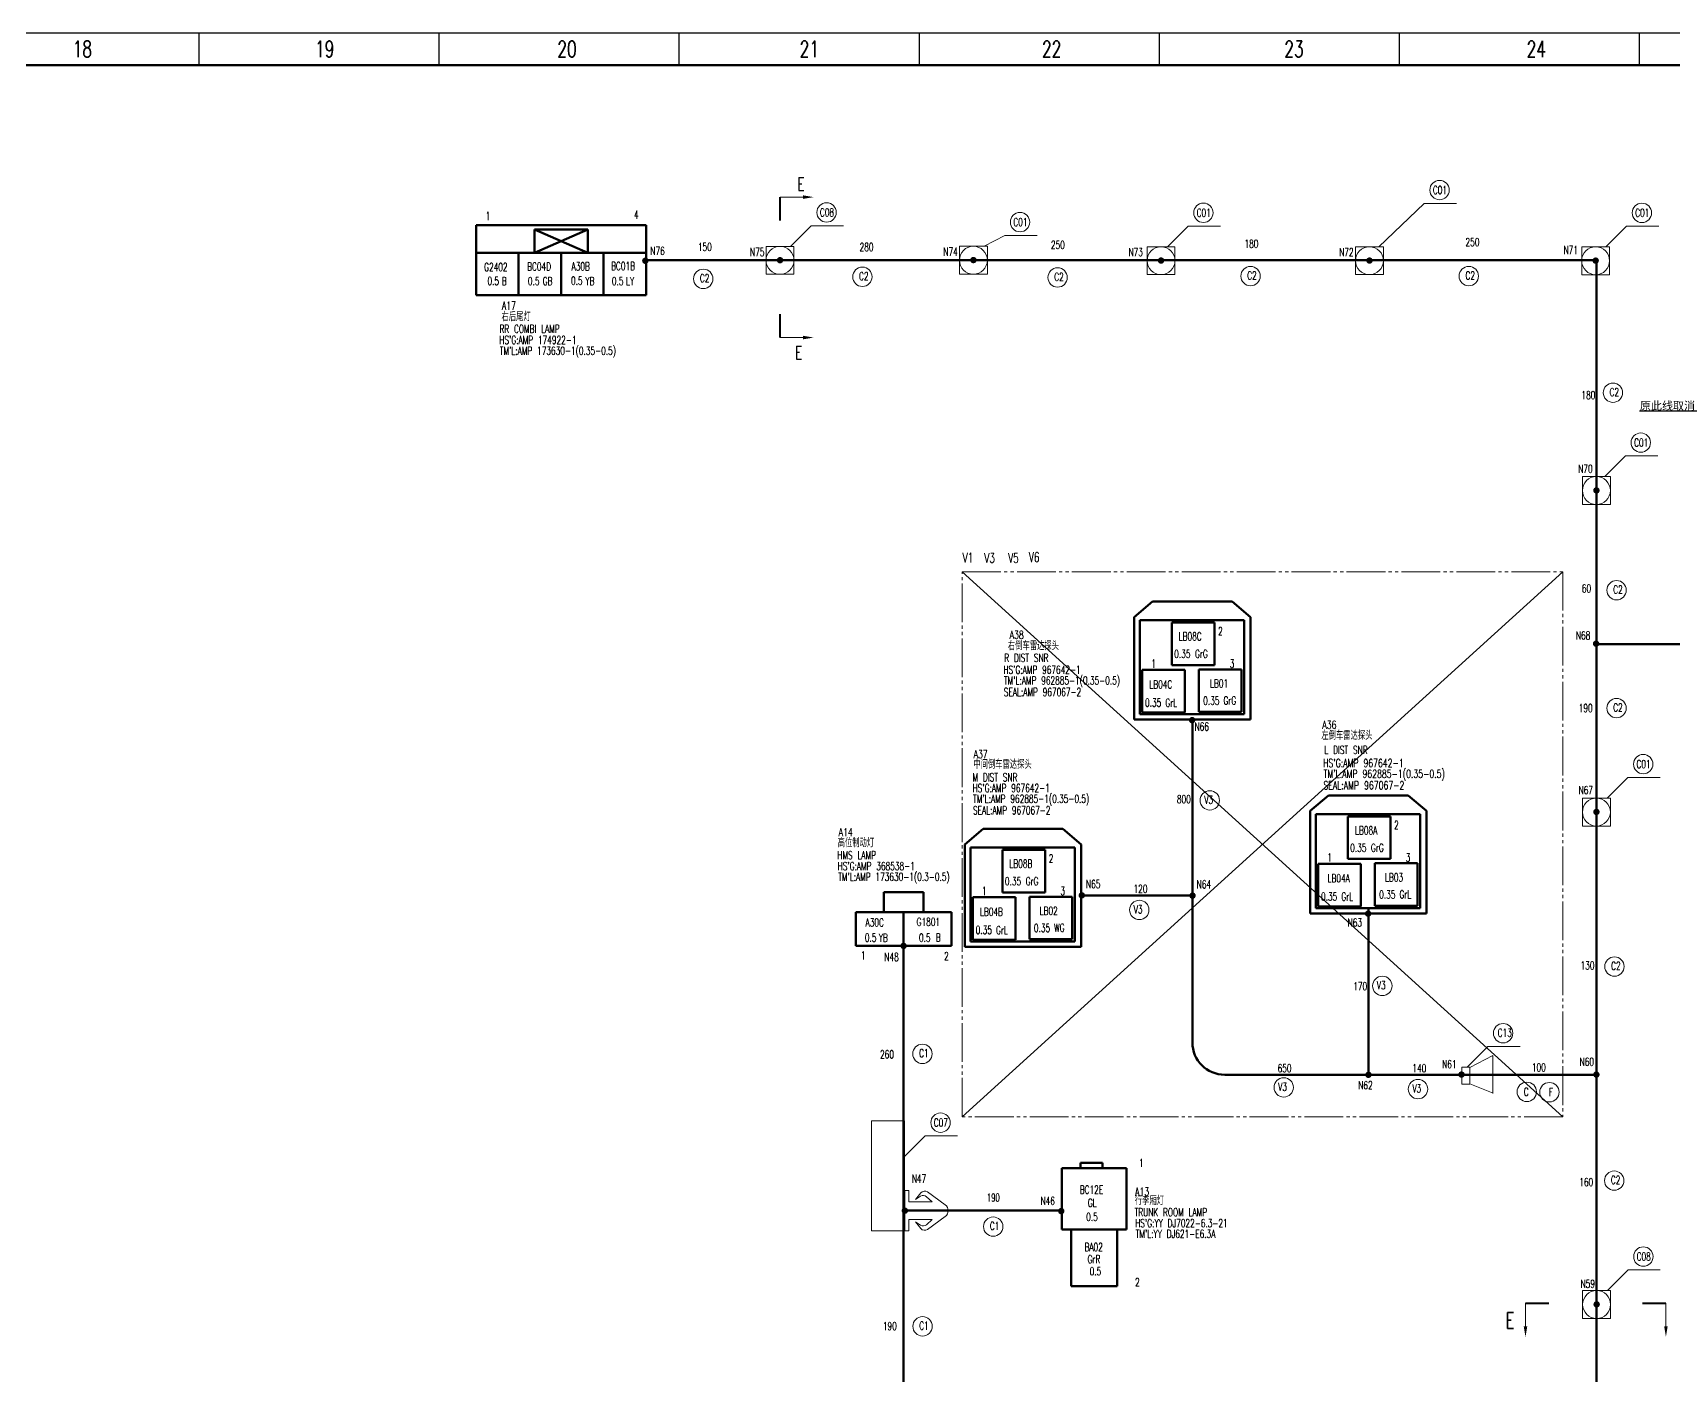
# Model space of a CAD drawing. Header units: millimetres. Extents: x 1671 to 4049, y 27 to 868.
# Drawn here: x 2957 to 3465, y 452 to 868 of the extents above; entities that cross this region are included whole.
import ezdxf
from ezdxf import colors
from ezdxf.entities.mleader import LeaderData, LeaderLine
from ezdxf.enums import TextEntityAlignment as Align
from ezdxf.math import Vec2, Vec3

# ---------------------------------------------------------------- set-up
doc = ezdxf.new("R2010")
doc.units = ezdxf.units.MM
doc.linetypes.add('PHANTOM', pattern=[17, 12, -1, 1, -1, 1, -1])
for name, color, linetype, lineweight in [('0Filament', 7, 'Continuous', 20), ('4CONTOUR', 4, 'Continuous', 50), ('5PHANTOM', 6, 'PHANTOM', 20)]:
    doc.layers.add(name, color=color, linetype=linetype, lineweight=lineweight)
doc.layers.add('2FRAM', color=2, linetype='Continuous')
doc.styles.add('HZ', font='TXT', dxfattribs={"width": 0.7, "height": 4, "bigfont": 'HZTXT'})

msp = doc.modelspace()

# ---------------------------------------------------------------- hatches: boundary and pattern name
at = {"layer": '0Filament'}
h = msp.add_hatch(color=256, dxfattribs=at)
edge = h.paths.add_edge_path()
edge.add_arc((3146.668, 797.051), 1, 0, 360)
h = msp.add_hatch(color=256, dxfattribs=at)
edge = h.paths.add_edge_path()
edge.add_arc((3188.362, 797.233), 1, 90, 450)
h = msp.add_hatch(color=256, dxfattribs=at)
edge = h.paths.add_edge_path()
edge.add_arc((3248.213, 797.27), 1, 90, 450)
h = msp.add_hatch(color=256, dxfattribs=at)
edge = h.paths.add_edge_path()
edge.add_arc((3306.29, 797.125), 1, 90, 450)
h = msp.add_hatch(color=256, dxfattribs=at)
edge = h.paths.add_edge_path()
edge.add_arc((3370.799, 797.125), 1, 90, 450)
h = msp.add_hatch(color=256, dxfattribs=at)
edge = h.paths.add_edge_path()
edge.add_arc((3440.808, 797.1), 1, 90, 450)
h = msp.add_hatch(color=256, dxfattribs=at)
edge = h.paths.add_edge_path()
edge.add_arc((3441.042, 726.007), 1, 90, 450)
h = msp.add_hatch(color=256, dxfattribs=at)
edge = h.paths.add_edge_path()
edge.add_arc((3440.946, 678.575), 1, 0, 360)
h = msp.add_hatch(color=256, dxfattribs=at)
edge = h.paths.add_edge_path()
edge.add_arc((3315.904, 654.915), 1, 0, 360)
h = msp.add_hatch(color=256, dxfattribs=at)
edge = h.paths.add_edge_path()
edge.add_arc((3441.042, 626.522), 1, 90, 450)
h = msp.add_hatch(color=256, dxfattribs=at)
edge = h.paths.add_edge_path()
edge.add_arc((3281.765, 600.706), 1, 0, 360)
h = msp.add_hatch(color=256, dxfattribs=at)
edge = h.paths.add_edge_path()
edge.add_arc((3316.021, 600.617), 1, 0, 360)
h = msp.add_hatch(color=256, dxfattribs=at)
edge = h.paths.add_edge_path()
edge.add_arc((3370.386, 595.04), 1, 0, 360)
h = msp.add_hatch(color=256, dxfattribs=at)
edge = h.paths.add_edge_path()
edge.add_arc((3226.598, 585.069), 1, 0, 360)
h = msp.add_hatch(color=256, dxfattribs=at)
edge = h.paths.add_edge_path()
edge.add_arc((3370.485, 545.182), 1, 0, 360)
h = msp.add_hatch(color=256, dxfattribs=at)
edge = h.paths.add_edge_path()
edge.add_arc((3399.279, 545.26), 1, 0, 360)
h = msp.add_hatch(color=256, dxfattribs=at)
edge = h.paths.add_edge_path()
edge.add_arc((3441.025, 545.247), 1, 90, 450)
at = {"layer": '0Filament', "ltscale": 0.5}
h = msp.add_hatch(color=256, dxfattribs=at)
edge = h.paths.add_edge_path()
edge.add_arc((3226.995, 503.136), 1, 0, 360)
at = {"layer": '0Filament'}
h = msp.add_hatch(color=256, dxfattribs=at)
edge = h.paths.add_edge_path()
edge.add_arc((3275.399, 503.003), 1, 0, 360)
h = msp.add_hatch(color=256, dxfattribs=at)
edge = h.paths.add_edge_path()
edge.add_arc((3441.109, 474.155), 1, 90, 450)

# ---------------------------------------------------------------- linework, layer by layer
for p, q in [((2859.815, 867.589), (4048.815, 867.589)), ((3008.44, 867.589), (3008.44, 857.589)), ((3082.752, 867.589), (3082.752, 857.589)), ((3157.065, 867.589), (3157.065, 857.589)), ((3231.377, 867.589), (3231.377, 857.589)), ((3305.69, 867.589), (3305.69, 857.589)), ((3380.002, 867.589), (3380.002, 857.589)), ((3454.315, 867.589), (3454.315, 857.589))]:
    msp.add_line(p, q)
for p, q in [((3195.515, 816.757), (3188.36, 816.757)), ((3373.67, 801.404), (3387.74, 814.816)), ((3387.74, 814.816), (3397.74, 814.816)), ((3191.633, 801.511), (3198.018, 807.896)), ((3198.018, 807.896), (3208.018, 807.896)), ((3308.254, 801.404), (3314.639, 807.789)), ((3314.639, 807.789), (3324.639, 807.789)), ((3443.979, 801.378), (3450.363, 807.763)), ((3450.363, 807.763), (3460.363, 807.763)), ((3251.508, 801.549), (3257.892, 804.897)), ((3257.892, 804.897), (3267.892, 804.897)), ((3184.028, 792.871), (3184.028, 801.511)), ((3184.028, 801.511), (3192.668, 801.511)), ((3192.668, 801.511), (3192.668, 792.871)), ((3243.879, 792.909), (3243.879, 801.549)), ((3243.879, 801.549), (3252.519, 801.549)), ((3252.519, 801.549), (3252.519, 792.909)), ((3301.956, 792.764), (3301.956, 801.404)), ((3301.956, 801.404), (3310.596, 801.404)), ((3310.596, 801.404), (3310.596, 792.764)), ((3366.465, 792.764), (3366.465, 801.404)), ((3366.465, 801.404), (3375.105, 801.404)), ((3375.105, 801.404), (3375.105, 792.764)), ((3436.474, 792.738), (3436.474, 801.378)), ((3436.474, 801.378), (3445.114, 801.378)), ((3445.114, 801.378), (3445.114, 792.738)), ((3192.668, 792.871), (3184.028, 792.871)), ((3252.519, 792.909), (3243.879, 792.909)), ((3310.596, 792.764), (3301.956, 792.764)), ((3375.105, 792.764), (3366.465, 792.764)), ((3445.114, 792.738), (3436.474, 792.738)), ((3195.515, 773.293), (3188.36, 773.293)), ((3443.638, 730.286), (3450.023, 736.671)), ((3450.023, 736.671), (3460.023, 736.671)), ((3436.708, 721.646), (3436.708, 730.286)), ((3436.708, 730.286), (3445.348, 730.286)), ((3445.348, 730.286), (3445.348, 721.646)), ((3445.348, 721.646), (3436.708, 721.646)), ((3444.381, 630.803), (3450.765, 637.187)), ((3450.765, 637.187), (3460.765, 637.187)), ((3436.708, 622.16), (3436.708, 630.8)), ((3436.708, 630.8), (3445.348, 630.8)), ((3445.348, 630.8), (3445.348, 622.16)), ((3445.348, 622.16), (3436.708, 622.16)), ((3401.035, 547.577), (3407.401, 553.943)), ((3407.401, 553.943), (3417.401, 553.943)), ((3401.89, 547.474), (3409.012, 551.104)), ((3409.012, 551.104), (3409.012, 539.414)), ((3401.89, 542.368), (3409.11, 539.512)), ((3226.902, 519.876), (3233.287, 526.26)), ((3233.287, 526.26), (3243.287, 526.26)), ((3444.43, 478.434), (3450.815, 484.818)), ((3450.815, 484.818), (3460.815, 484.818)), ((3436.775, 469.794), (3436.775, 478.434)), ((3436.775, 478.434), (3445.415, 478.434)), ((3445.415, 478.434), (3445.415, 469.794)), ((3419.081, 467.318), (3419.081, 474.472)), ((3462.544, 467.318), (3462.544, 474.472)), ((3445.415, 469.794), (3436.775, 469.794))]:
    msp.add_line(p, q, dxfattribs=at)
at = {"layer": '0Filament', "lineweight": 40}
for p, q in [((3188.36, 809.503), (3188.36, 816.757)), ((3188.36, 773.293), (3188.36, 780.547)), ((3419.081, 474.472), (3426.335, 474.472)), ((3455.29, 474.472), (3462.544, 474.472))]:
    msp.add_line(p, q, dxfattribs=at)
at = {"layer": '0Filament', "ltscale": 0.5}
for p, q in [((3226.995, 509.334), (3228.226, 509.334)), ((3226.995, 496.939), (3226.995, 509.334)), ((3228.226, 505.911), (3228.226, 509.334)), ((3230.329, 506.613), (3231.95, 508.648)), ((3234.004, 508.927), (3239.476, 504.957)), ((3228.226, 505.911), (3235.45, 505.911)), ((3231.851, 507.6), (3230.329, 506.613)), ((3235.45, 505.911), (3233.65, 507.474)), ((3228.226, 496.939), (3228.226, 500.362)), ((3228.226, 500.362), (3235.45, 500.362)), ((3230.329, 499.66), (3231.95, 497.624)), ((3231.851, 498.673), (3230.329, 499.66)), ((3235.45, 500.362), (3233.65, 498.799)), ((3234.004, 497.345), (3239.476, 501.315)), ((3226.995, 496.939), (3228.226, 496.939))]:
    msp.add_line(p, q, dxfattribs=at)
at = {"layer": '0Filament'}
for points in [[(3399.367, 547.577), (3401.89, 547.577), (3401.89, 542.284), (3399.367, 542.284)], [(3216.654, 530.901), (3226.907, 530.901), (3226.907, 496.954), (3216.654, 496.954)]]:
    msp.add_lwpolyline(points, close=True, dxfattribs=at)
for centre, radius in [((3392.487, 818.935), 3), ((3202.766, 812.015), 3), ((3319.387, 811.908), 3), ((3455.111, 811.882), 3), ((3262.64, 809.016), 3), ((3188.348, 797.191), 4.32), ((3248.199, 797.229), 4.32), ((3306.276, 797.084), 4.32), ((3370.785, 797.084), 4.32), ((3440.794, 797.058), 4.32), ((3164.596, 791.461), 3), ((3213.847, 792.096), 3), ((3274.272, 791.887), 3), ((3333.985, 792.312), 3), ((3401.543, 792.312), 3), ((3446.152, 756.232), 3), ((3454.77, 740.79), 3), ((3441.028, 725.966), 4.32), ((3447.27, 695.119), 3), ((3447.261, 658.636), 3), ((3455.513, 641.306), 3), ((3321.378, 630.094), 3), ((3441.028, 626.48), 4.32), ((3299.555, 596.19), 3), ((3446.62, 578.683), 3), ((3374.779, 572.683), 3), ((3412.149, 558.062), 3), ((3232.43, 551.664), 3), ((3344.254, 541.285), 3), ((3385.81, 540.76), 3), ((3419.494, 539.912), 3), ((3426.486, 539.805), 3), ((3238.035, 530.379), 3), ((3446.536, 512.439), 3), ((3254.334, 498.213), 3), ((3455.563, 488.937), 3), ((3441.095, 474.114), 4.32), ((3232.471, 467.359), 3)]:
    msp.add_circle(centre, radius, dxfattribs=at)
at = {"layer": '0Filament', "ltscale": 0.5}
for centre, radius, start, end in [((3232.667, 506.341), 1.5, 49.03113, 122.96449), ((3233.123, 507.713), 1.5, 54.03743, 141.45793), ((3238.155, 503.136), 2.25, 305.96257, 54.03743), ((3232.667, 499.931), 1.5, 237.03551, 310.96887), ((3233.123, 498.559), 1.5, 218.54207, 305.96257)]:
    msp.add_arc(centre, radius, start, end, dxfattribs=at)
at = {"layer": '0Filament'}
for points in [[(3195.515, 816.217), (3195.515, 817.296), (3198.752, 816.757)], [(3195.515, 772.754), (3195.515, 773.833), (3198.752, 773.293)], [(3418.541, 467.318), (3419.62, 467.318), (3419.081, 464.08)], [(3462.005, 467.318), (3463.084, 467.318), (3462.544, 464.08)]]:
    msp.add_solid(points, dxfattribs=at)
at = {"layer": '2FRAM', "color": 2, "linetype": 'ByBlock', "lineweight": 50}
msp.add_line((1680.815, 857.589), (4038.815, 857.589), dxfattribs=at)
at = {"layer": '4CONTOUR'}
for p, q in [((3094.289, 786.377), (3094.289, 808.091)), ((3146.905, 808.091), (3094.289, 808.091)), ((3146.905, 786.377), (3146.905, 808.091)), ((3128.855, 806.685), (3112.338, 799.531)), ((3112.338, 806.685), (3128.855, 799.531)), ((3112.338, 799.531), (3112.338, 806.685)), ((3112.338, 806.685), (3112.338, 799.531)), ((3128.855, 806.685), (3112.338, 806.685)), ((3128.855, 799.531), (3128.855, 806.685)), ((3107.443, 799.531), (3094.289, 799.531)), ((3107.443, 786.377), (3107.443, 799.531)), ((3120.597, 799.531), (3107.443, 799.531)), ((3107.443, 786.377), (3107.443, 799.531)), ((3112.338, 799.531), (3128.855, 799.531)), ((3120.597, 786.377), (3120.597, 799.531)), ((3133.751, 799.531), (3120.597, 799.531)), ((3120.597, 786.377), (3120.597, 799.531)), ((3133.751, 786.377), (3133.751, 799.531)), ((3146.905, 799.531), (3133.751, 799.531)), ((3133.751, 786.377), (3133.751, 799.531)), ((3146.905, 797.234), (3441.027, 797.234)), ((3441.027, 797.234), (3441.027, 152.713)), ((3107.443, 786.377), (3094.289, 786.377)), ((3120.597, 786.377), (3107.443, 786.377)), ((3133.751, 786.377), (3120.597, 786.377)), ((3146.905, 786.377), (3133.751, 786.377)), ((3297.978, 686.806), (3303.632, 691.62)), ((3303.632, 691.62), (3328.337, 691.62)), ((3333.992, 686.806), (3328.337, 691.62)), ((3297.978, 655.125), (3297.978, 686.806)), ((3299.682, 656.771), (3299.682, 685.856)), ((3299.682, 685.856), (3332.003, 685.856)), ((3332.003, 685.856), (3332.003, 656.771)), ((3333.992, 686.806), (3333.992, 655.125)), ((3322.816, 685.104), (3309.662, 685.104)), ((3309.662, 671.95), (3309.662, 685.104)), ((3322.816, 671.95), (3322.816, 685.104)), ((3322.816, 671.95), (3322.816, 685.104)), ((3441.027, 678.433), (3490.103, 678.433)), ((3313.63, 670.444), (3300.476, 670.444)), ((3300.476, 657.29), (3300.476, 670.444)), ((3322.816, 671.95), (3309.662, 671.95)), ((3313.63, 657.29), (3313.63, 670.444)), ((3313.63, 657.29), (3313.63, 670.444)), ((3331.16, 670.63), (3318.006, 670.63)), ((3318.006, 657.476), (3318.006, 670.63)), ((3331.16, 657.476), (3331.16, 670.63)), ((3331.16, 657.476), (3331.16, 670.63)), ((3333.992, 655.125), (3297.978, 655.125)), ((3332.003, 656.771), (3299.682, 656.771)), ((3313.63, 657.29), (3300.476, 657.29)), ((3315.985, 555.193), (3315.985, 655.125)), ((3331.16, 657.476), (3318.006, 657.476)), ((3352.442, 626.816), (3358.097, 631.631)), ((3358.097, 631.631), (3382.802, 631.631)), ((3388.456, 626.816), (3382.802, 631.631)), ((3352.442, 595.135), (3352.442, 626.816)), ((3354.146, 596.781), (3354.146, 625.867)), ((3354.146, 625.867), (3386.468, 625.867)), ((3377.28, 625.115), (3364.126, 625.115)), ((3364.126, 611.961), (3364.126, 625.115)), ((3377.28, 611.961), (3377.28, 625.115)), ((3377.28, 611.961), (3377.28, 625.115)), ((3386.468, 625.867), (3386.468, 596.781)), ((3388.456, 626.816), (3388.456, 595.135)), ((3245.57, 616.468), (3251.224, 621.283)), ((3251.224, 621.283), (3275.929, 621.283)), ((3281.583, 616.468), (3275.929, 621.283)), ((3245.57, 584.787), (3245.57, 616.468)), ((3247.274, 586.433), (3247.274, 615.519)), ((3247.274, 615.519), (3279.595, 615.519)), ((3270.408, 614.767), (3257.254, 614.767)), ((3257.254, 601.613), (3257.254, 614.767)), ((3270.408, 601.613), (3270.408, 614.767)), ((3270.408, 601.613), (3270.408, 614.767)), ((3279.595, 615.519), (3279.595, 586.433)), ((3281.583, 616.468), (3281.583, 584.787)), ((3368.094, 610.454), (3354.94, 610.454)), ((3354.94, 597.3), (3354.94, 610.454)), ((3377.28, 611.961), (3364.126, 611.961)), ((3368.094, 597.3), (3368.094, 610.454)), ((3368.094, 597.3), (3368.094, 610.454)), ((3385.624, 610.641), (3372.47, 610.641)), ((3372.47, 597.487), (3372.47, 610.641)), ((3385.624, 597.487), (3385.624, 610.641)), ((3385.624, 597.487), (3385.624, 610.641)), ((3220.503, 601.674), (3232.732, 601.674)), ((3220.503, 595.472), (3220.503, 601.674)), ((3232.732, 601.674), (3232.732, 595.472)), ((3261.221, 600.106), (3248.067, 600.106)), ((3248.067, 586.952), (3248.067, 600.106)), ((3270.408, 601.613), (3257.254, 601.613)), ((3261.221, 586.952), (3261.221, 600.106)), ((3261.221, 586.952), (3261.221, 600.106)), ((3278.751, 600.293), (3265.597, 600.293)), ((3265.597, 587.139), (3265.597, 600.293)), ((3278.751, 587.139), (3278.751, 600.293)), ((3278.751, 587.139), (3278.751, 600.293)), ((3315.985, 600.628), (3281.583, 600.628)), ((3211.843, 595.472), (3241.393, 595.472)), ((3211.843, 585.063), (3211.843, 595.472)), ((3231.843, 595.472), (3219.614, 595.472)), ((3220.503, 595.472), (3232.732, 595.472)), ((3226.618, 595.472), (3226.618, 585.063)), ((3241.393, 595.472), (3241.393, 585.063)), ((3388.456, 595.135), (3352.442, 595.135)), ((3386.468, 596.781), (3354.146, 596.781)), ((3368.094, 597.3), (3354.94, 597.3)), ((3370.449, 545.193), (3370.449, 596.781)), ((3385.624, 597.487), (3372.47, 597.487)), ((3241.393, 585.063), (3211.843, 585.063)), ((3226.618, 152.713), (3226.618, 585.063)), ((3281.583, 584.787), (3245.57, 584.787)), ((3279.595, 586.433), (3247.274, 586.433)), ((3261.221, 586.952), (3248.067, 586.952)), ((3278.751, 587.139), (3265.597, 587.139)), ((3441.027, 545.193), (3325.985, 545.193)), ((3281.372, 517.976), (3288.139, 517.976)), ((3281.372, 516.264), (3281.372, 517.976)), ((3288.139, 517.976), (3288.139, 516.264)), ((3275.574, 516.273), (3275.574, 497.299)), ((3295.615, 516.273), (3275.574, 516.273)), ((3288.139, 516.264), (3281.372, 516.264)), ((3295.615, 497.299), (3295.615, 516.273)), ((3227.083, 503.193), (3275.574, 503.193)), ((3275.574, 497.299), (3295.615, 497.299)), ((3278.516, 497.299), (3278.516, 479.786)), ((3292.673, 479.786), (3292.673, 497.299)), ((3278.516, 479.786), (3292.673, 479.786))]:
    msp.add_line(p, q, dxfattribs=at)
msp.add_arc((3325.985, 555.193), 10, 180, 270, dxfattribs=at)
at = {"layer": '5PHANTOM', "color": 1, "linetype": 'ByBlock'}
for p, q in [((3244.705, 700.82), (3430.681, 532.203)), ((3244.705, 532.203), (3430.681, 700.82))]:
    msp.add_line(p, q, dxfattribs=at)
at = {"layer": '5PHANTOM'}
msp.add_lwpolyline([(3244.705, 700.82), (3430.681, 700.82), (3430.681, 532.203), (3244.705, 532.203)], close=True, dxfattribs=at)

# ---------------------------------------------------------------- texts
at = {"char_height": 5, "width": 50, "attachment_point": 5, "style": 'HZ'}
for s, insert in [('18', (2972.432, 862.58)), ('19', (3047.432, 862.58)), ('20', (3122.432, 862.58)), ('21', (3197.432, 862.58)), ('22', (3272.432, 862.58)), ('23', (3347.432, 862.58)), ('24', (3422.432, 862.58))]:
    msp.add_mtext(s, dxfattribs=dict(at, insert=insert))
at = {"layer": '0Filament', "style": 'HZ'}
for s, height, width, p in [('E', 4, 0.7, (3193.646, 818.794)), ('C01', 2.5, 0.67, (3390.412, 817.701)), ('4', 2.562, 0.618, (3143.18, 810.03)), ('C08', 2.5, 0.67, (3200.69, 810.78)), ('C01', 2.5, 0.67, (3317.311, 810.673)), ('C01', 2.5, 0.67, (3453.035, 810.647)), ('1', 2.562, 0.618, (3097.265, 809.643)), ('C01', 2.5, 0.67, (3260.564, 807.782)), ('150', 2.5, 0.67, (3162.911, 800.093)), ('280', 2.5, 0.67, (3212.99, 800.061)), ('250', 2.5, 0.67, (3272.202, 800.719)), ('180', 2.5, 0.67, (3332.098, 801.064)), ('250', 2.5, 0.67, (3400.515, 801.584)), ('N76', 2.5, 0.67, (3148.219, 798.854)), ('N75', 2.5, 0.67, (3179.082, 798.514)), ('N74', 2.5, 0.67, (3238.913, 798.618)), ('N73', 2.5, 0.67, (3296.212, 798.506)), ('N72', 2.5, 0.67, (3361.424, 798.45)), ('N71', 2.5, 0.67, (3430.859, 799.134)), ('C2', 2.5, 0.67, (3163.559, 790.412)), ('C2', 2.5, 0.67, (3212.81, 791.047)), ('C2', 2.5, 0.67, (3273.235, 790.837)), ('C2', 2.5, 0.67, (3332.947, 791.262)), ('C2', 2.5, 0.67, (3400.506, 791.262)), ('右后尾灯', 2.5, 0.67, (3102.141, 778.412)), ("HS'G:AMP 174922-1", 2.5, 0.67, (3101.467, 771.296)), ("TM'L:AMP 173630-1(0.35-0.5)", 2.5, 0.67, (3101.624, 767.973)), ('E', 4, 0.7, (3192.956, 766.658)), ('180', 2.5, 0.67, (3436.399, 754.244)), ('C2', 2.5, 0.67, (3445.114, 755.183)), ('C01', 2.5, 0.67, (3452.695, 739.555)), ('N70', 2.5, 0.67, (3435.406, 731.447)), ('V1', 3, 0.67, (3244.894, 703.694)), ('V3', 3, 0.67, (3251.571, 703.613)), ('V5', 3, 0.67, (3258.973, 703.57)), ('V6', 3, 0.67, (3265.386, 703.847)), ('60', 2.5, 0.67, (3436.507, 694.416)), ('C2', 2.5, 0.67, (3446.233, 694.07)), ('2', 2.562, 0.618, (3323.977, 681.166)), ('N68', 2.5, 0.67, (3434.704, 679.878)), ('R DIST SNR', 2.5, 0.67, (3257.765, 672.938)), ('右倒车雷达探头', 2.5, 0.67, (3258.861, 676.584)), ("HS'G:AMP 967642-1", 2.5, 0.67, (3257.496, 669.268)), ('1', 2.562, 0.618, (3303.294, 671.128)), ('3', 2.562, 0.618, (3327.582, 671.114)), ("TM'L:AMP 962885-1(0.35-0.5)", 2.5, 0.67, (3257.653, 665.945)), ('SEAL:AMP 967067-2', 2.5, 0.67, (3257.616, 662.369)), ('C2', 2.5, 0.67, (3446.223, 657.586)), ('190', 2.5, 0.67, (3435.562, 657.416)), ('N66', 2.5, 0.67, (3316.662, 651.663)), ('左倒车雷达探头', 2.5, 0.67, (3355.899, 648.856)), (' L DIST SNR', 2.5, 0.67, (3355.33, 644.444)), ('中间倒车雷达探头', 2.5, 0.67, (3248.163, 639.888)), ("TM'L:AMP 962885-1(0.35-0.5)", 2.5, 0.7, (3356.579, 637.075)), ("HS'G:AMP 967642-1", 2.5, 0.7, (3356.423, 640.398)), ('C01', 2.5, 0.67, (3453.438, 640.072)), ('M DIST SNR', 2.5, 0.67, (3247.921, 635.978)), ("HS'G:AMP 967642-1", 2.5, 0.67, (3247.956, 632.669)), ('SEAL:AMP 967067-2', 2.5, 0.7, (3356.542, 633.499)), ("TM'L:AMP 962885-1(0.35-0.5)", 2.5, 0.67, (3248.112, 629.346)), ('800', 2.5, 0.67, (3311.184, 629.19)), ('V3', 2.5, 0.67, (3319.66, 629.044)), ('N67', 2.5, 0.67, (3435.529, 632.04)), ('SEAL:AMP 967067-2', 2.5, 0.67, (3248.075, 625.769)), ('2', 2.562, 0.618, (3378.442, 621.177)), ('高位制动灯', 2.5, 0.67, (3206.178, 615.619)), ("HS'G:AMP 368538-1", 2.5, 0.67, (3206.186, 608.515)), ('2', 2.562, 0.618, (3271.569, 610.829)), ('1', 2.562, 0.618, (3357.759, 611.138)), ('3', 2.562, 0.618, (3382.046, 611.125)), ("TM'L:AMP 173630-1(0.3-0.5)", 2.5, 0.67, (3206.343, 605.192)), ('N65', 2.5, 0.67, (3283.066, 602.961)), ('N64', 2.5, 0.67, (3317.322, 602.872)), ('1', 2.562, 0.618, (3250.886, 600.79)), ('3', 2.562, 0.618, (3275.174, 600.777)), ('120', 2.5, 0.67, (3297.763, 601.474)), ('V3', 2.5, 0.67, (3297.837, 595.14)), ('N63', 2.5, 0.67, (3364.033, 591.063)), ('1', 2.5, 0.67, (3213.362, 580.874)), ('N48', 2.5, 0.67, (3220.648, 580.388)), ('2', 2.5, 0.67, (3239.157, 580.649)), ('130', 2.5, 0.67, (3436.114, 577.762)), ('C2', 2.5, 0.67, (3445.582, 577.633)), ('170', 2.5, 0.67, (3365.741, 571.331)), ('V3', 2.5, 0.67, (3373.075, 571.633)), ('C13', 2.5, 0.67, (3410.471, 556.956)), ('260', 2.5, 0.67, (3219.316, 550.266)), ('C1', 2.5, 0.67, (3231.392, 550.614)), ('650', 2.5, 0.67, (3342.365, 545.961)), ('140', 2.5, 0.67, (3384.081, 545.974)), ('N61', 2.5, 0.67, (3393.269, 547.2)), ('100', 2.5, 0.67, (3421.046, 546.227)), ('N60', 2.5, 0.67, (3435.842, 547.957)), ('V3', 2.5, 0.67, (3342.536, 540.235)), ('N62', 2.5, 0.67, (3367.331, 540.697)), ('V3', 2.5, 0.67, (3384.092, 539.711)), ('C', 2.5, 0.67, (3418.555, 538.677)), ('F', 2.5, 0.67, (3426.296, 538.57)), ('C07', 2.5, 0.67, (3235.959, 529.145)), ('1', 2.5, 0.67, (3299.488, 516.666)), ('N47', 2.5, 0.67, (3229.156, 511.793)), ('160', 2.5, 0.67, (3435.749, 510.715)), ('C2', 2.5, 0.67, (3445.499, 511.389)), ('190', 2.5, 0.618, (3252.381, 505.951)), ('N46', 2.5, 0.67, (3268.985, 504.904)), ('TRUNK ROOM LAMP', 2.5, 0.67, (3298.084, 501.403)), ('行李厢灯', 2.5, 0.67, (3298.166, 504.898)), ('C1', 2.5, 0.67, (3253.296, 497.163)), ("HS'G:YY DJ7022-6.3-21", 2.5, 0.67, (3298.279, 498.038)), ("TM'L:YY DJ621-E6.3A", 2.5, 0.67, (3298.436, 494.715)), ('C08', 2.5, 0.67, (3453.487, 487.703)), ('2', 2.5, 0.67, (3298.241, 479.752)), ('N59', 2.5, 0.67, (3436.13, 479.28)), ('190', 2.5, 0.67, (3220.179, 466.188)), ('C1', 2.5, 0.67, (3231.434, 466.31)), ('E', 5, 0.7, (3412.866, 466.649))]:
    msp.add_text(s, height=height, dxfattribs=dict(at, width=width)).set_placement(p)
at = {"layer": '0Filament', "color": 3, "style": 'HZ', "width": 0.67}
for s, p in [('G2402', (3096.779, 793.874)), ('0.5', (3097.796, 789.551)), ('BC04D', (3110.09, 794.009)), ('0.5', (3110.325, 789.532)), ('GB', (3114.908, 789.531)), ('0.5', (3123.654, 789.642)), ('A30B', (3123.836, 794.076)), ('YB', (3128.107, 789.531)), ('BC01B', (3136.069, 794.18)), ('B', (3102.228, 789.524)), ('0.5', (3136.306, 789.503)), ('LY', (3140.689, 789.475)), ('A30C', (3214.83, 591.058)), ('G1801', (3230.63, 591.231)), ('0.5', (3214.604, 586.372)), ('YB', (3218.929, 586.347)), ('0.5', (3231.358, 586.353)), ('B', (3236.57, 586.441)), ('BC12E', (3281.124, 508.395)), ('GL', (3283.625, 504.314)), ('0.5', (3283.105, 499.984)), ('BA02', (3282.599, 490.647)), ('GrR', (3283.528, 486.902)), ('0.5', (3284.183, 483.137))]:
    msp.add_text(s, height=2.5, dxfattribs=at).set_placement(p)
at = {"layer": '0Filament', "style": 'HZ', "width": 0.67}
for s, p in [('RR COMBI LAMP', (3101.52, 777.23)), ('HMS LAMP', (3206.085, 614.393))]:
    msp.add_text(s, height=2.5, dxfattribs=at).set_placement(p, align=Align.TOP_LEFT)
at = {"layer": '0Filament', "color": 0, "style": 'HZ', "width": 0.67}
for s, p in [('LB08C', (3311.756, 679.595)), ('0.35', (3310.371, 674.159)), ('GrG', (3316.791, 674.18)), ('LB04C', (3302.645, 664.726)), ('LB01', (3321.445, 665.014)), ('0.35', (3301.328, 659.085)), ('GrL', (3307.616, 659.046)), ('0.35', (3319.343, 659.691)), ('GrG', (3325.601, 659.761)), ('LB08A', (3366.332, 619.571)), ('0.35', (3364.835, 614.169)), ('GrG', (3371.255, 614.191)), ('LB08B', (3259.348, 609.257)), ('0.35', (3257.963, 603.821)), ('GrG', (3264.383, 603.843)), ('LB04A', (3357.816, 604.736)), ('LB03', (3375.596, 605.024)), ('0.35', (3355.792, 599.096)), ('GrL', (3362.08, 599.057)), ('0.35', (3373.808, 599.701)), ('GrL', (3380.066, 599.772)), ('LB04B', (3250.236, 594.388)), ('LB02', (3268.723, 594.676)), ('0.35', (3248.92, 588.748)), ('GrL', (3255.208, 588.709)), ('0.35', (3266.935, 589.353)), ('WG', (3273.193, 589.424))]:
    msp.add_text(s, height=2.5, dxfattribs=at).set_placement(p)
at = {"layer": '0Filament', "char_height": 2.5, "width": 39.54279, "attachment_point": 1, "style": 'HZ'}
for s, insert in [('A17', (3102.258, 784.422)), ('A38', (3259.448, 682.568)), ('A36', (3356.222, 654.728)), ('A37', (3248.274, 645.61)), ('A14', (3206.521, 621.488)), ('A13', (3298.258, 510.274))]:
    msp.add_mtext(s, dxfattribs=dict(at, insert=insert))

# ---------------------------------------------------------------- leaders
at = {"layer": '5PHANTOM', "color": 1, "linetype": 'ByBlock'}
ml = msp.add_multileader_mtext('Standard', dxfattribs=at)
ml.set_content('{\\fSimSun|b0|i0|c134|p2;原此线取消}', color=1)
ml.set_leader_properties()
ml.build(insert=Vec2(0, 0))
ml.multileader.update_dxf_attribs({"text_right_attachment_type": 6, "dogleg_length": 0.36})
ctx = ml.context
ctx.base_point, ctx.char_height, ctx.plane_origin = Vec3(3452.342, 751.991), 2.5, Vec3(3476.867, 726.178)
ctx.right_attachment, ctx.text_align_type = 6, 2
notes = []
notes.append((ctx, [(0, (1, 1, 0), (3473.91, 750.56), (-1, 0), 0.36, [(0, [(3476.867, 726.178)], 0, [])])]))
ctx.mtext.insert, ctx.mtext.alignment, ctx.mtext.flow_direction = Vec3(3471.55, 753.421), 3, 5
for ctx, leaders in notes:
    for number, flags, end, landing, length, lines in leaders:
        leader = LeaderData()
        leader.index, (leader.has_last_leader_line, leader.has_dogleg_vector, leader.attachment_direction) = number, flags
        leader.last_leader_point, leader.dogleg_vector, leader.dogleg_length = Vec3(end), Vec3(landing), length
        for number, points, colour, breaks in lines:
            line = LeaderLine()
            line.index, line.vertices, line.color, line.breaks = number, Vec3.list(points), colors.encode_raw_color(colour), breaks
            leader.lines.append(line)
        ctx.leaders.append(leader)

doc.saveas('drawing.dxf')
